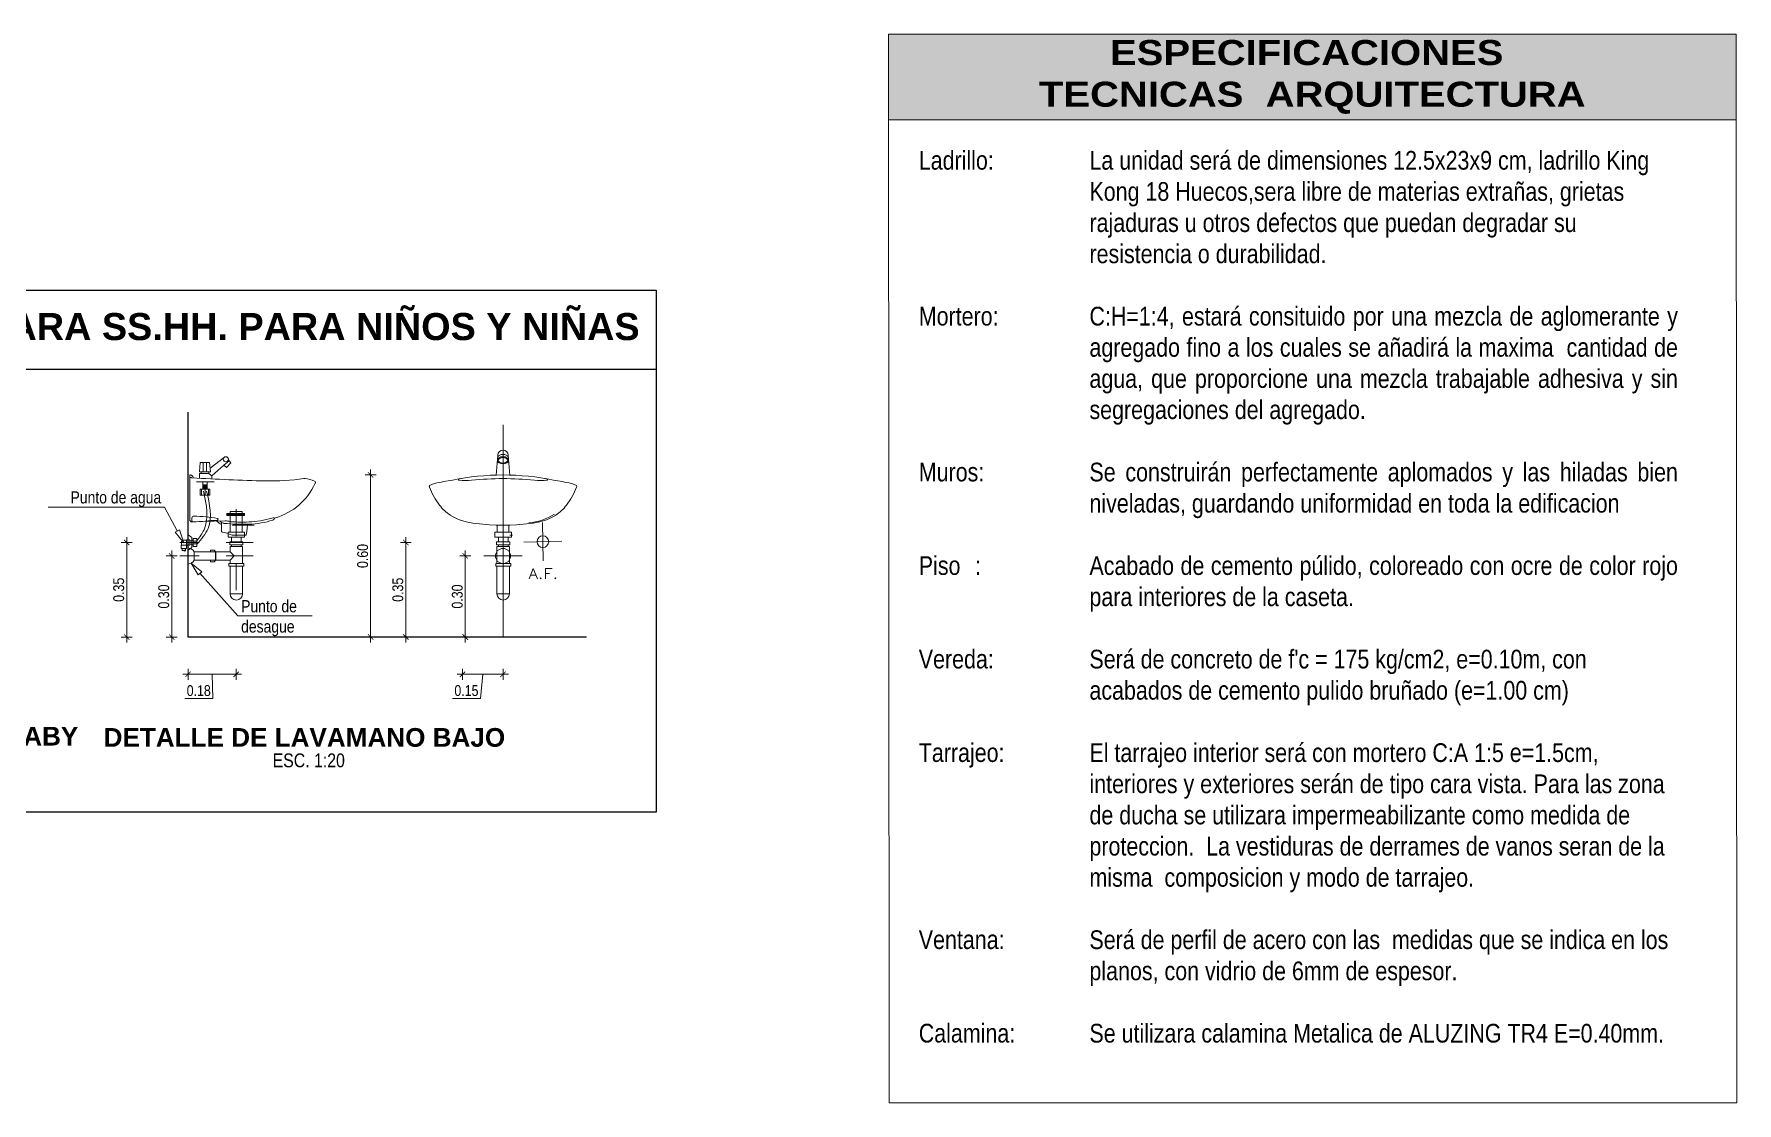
# Model space of a CAD drawing. Header units: metres. Extents: x 115.1 to 149.6, y 26.3 to 56.6.
# Drawn here: x 143.34 to 149.65, y 31.79 to 35.75 of the extents above; entities that cross this region are included whole.
import ezdxf
from ezdxf import colors
from ezdxf.entities.mleader import LeaderData, LeaderLine
from ezdxf.enums import TextEntityAlignment as Align
from ezdxf.math import Vec2, Vec3

# ---------------------------------------------------------------- set-up
doc = ezdxf.new("R2010")
doc.units = ezdxf.units.M
doc.linetypes.add('DASHED2', pattern=[0.375, 0.25, -0.125])
doc.layers.get('0').update_dxf_attribs({"color": 250})
doc.layers.get('Defpoints').update_dxf_attribs({"color": 30, "lineweight": 9})
for name, color, linetype, lineweight in [('-Acotado', 251, 'Continuous', 5), ('-Textos', 7, 'Continuous', 20), ('CASCO', 1, 'Continuous', 15), ('Membrete', 7, 'Continuous', 60), ('MURO', 10, 'Continuous', 60)]:
    doc.layers.add(name, color=color, linetype=linetype, lineweight=lineweight)
doc.layers.add('G-TEXTOS-TITULOS', color=174, linetype='Continuous')
doc.layers.add('TXT', color=164, linetype='Continuous')
doc.styles.add('-Arial Narrow', font='ARIALN.TTF')
doc.styles.add('25-TITULO', font='arialbd.ttf', dxfattribs={"height": 0.1})
doc.styles.add('ROMANS', font='romans.shx')
doc.dimstyles.new('Esc 1_20n', dxfattribs={"dimscale": 0.02, "dimtxt": 2, "dimasz": 1, "dimexe": 1, "dimexo": 1, "dimgap": 0.45, "dimtad": 1, "dimtoh": 1, "dimzin": 3, "dimdsep": 46, "dimtxsty": '-Arial Narrow', "dimblk": 'ARCHTICK', "dimcen": 1, "dimdle": 1, "dimclrd": 252, "dimclre": 252, "dimclrt": 252, "dimadec": 0, "dimazin": 0, "dimtfac": 1, "dimtix": 1, "dimtmove": 1, "dimatfit": 2, "dimldrblk": 'ARCHTICK', "dimfxl": 1, "dimfxlon": 1, "dimtolj": 2, "dimlwd": 5, "dimlwe": 5, "dimarcsym": 0})

# ---------------------------------------------------------------- blocks, each defined once
blk = doc.blocks.new('_ArchTick')
at = {"color": 0, "linetype": 'ByBlock', "const_width": 0.15}
blk.add_lwpolyline([(-0.5, -0.5), (0.5, 0.5)], dxfattribs=at)
blk = doc.blocks.new('*D340')
at = {"layer": '-Acotado', "color": 252, "lineweight": 5, "transparency": 16777216}
for p, q in [((143.7073, 33.8685), (143.6673, 33.8685)), ((143.6873, 33.4985), (143.6873, 33.8885)), ((143.7073, 33.5185), (143.6673, 33.5185))]:
    blk.add_line(p, q, dxfattribs=at)
at = {"layer": 'Defpoints', "color": 0, "transparency": 16777216}
for p in [(143.6873, 33.8685), (143.9147, 33.8685), (143.9082, 33.5185)]:
    blk.add_point(p, dxfattribs=at)
at = {"layer": '-Acotado', "color": 252, "lineweight": 5, "transparency": 16777216, "xscale": 0.02, "yscale": 0.02, "zscale": 0.02}
for p, rotation in [((143.6873, 33.8685), 90), ((143.6873, 33.5185), 270)]:
    blk.add_blockref('_ArchTick', p, dxfattribs=dict(at, rotation=rotation))
at = {"layer": '-Acotado', "color": 252, "transparency": 16777216, "insert": (143.6579, 33.6935), "char_height": 0.04, "attachment_point": 5, "rotation": 90, "style": '-Arial Narrow'}
blk.add_mtext('\\A2;0.35', dxfattribs=at)
blk = doc.blocks.new('*D341')
at = {"layer": '-Acotado', "color": 252, "lineweight": 5, "transparency": 16777216}
for p, q in [((143.8739, 33.8185), (143.8339, 33.8185)), ((143.8539, 33.4985), (143.8539, 33.8385)), ((143.8739, 33.5185), (143.8339, 33.5185))]:
    blk.add_line(p, q, dxfattribs=at)
at = {"layer": 'Defpoints', "color": 0, "transparency": 16777216}
for p in [(143.8539, 33.8185), (143.9147, 33.8185), (143.9147, 33.5185)]:
    blk.add_point(p, dxfattribs=at)
at = {"layer": '-Acotado', "color": 252, "lineweight": 5, "transparency": 16777216, "xscale": 0.02, "yscale": 0.02, "zscale": 0.02}
for p, rotation in [((143.8539, 33.8185), 90), ((143.8539, 33.5185), 270)]:
    blk.add_blockref('_ArchTick', p, dxfattribs=dict(at, rotation=rotation))
at = {"layer": '-Acotado', "color": 252, "transparency": 16777216, "insert": (143.8245, 33.6685), "char_height": 0.04, "attachment_point": 5, "rotation": 90, "style": '-Arial Narrow'}
blk.add_mtext('\\A2;0.30', dxfattribs=at)
blk = doc.blocks.new('*D342')
at = {"layer": '-Acotado', "color": 252, "lineweight": 5, "transparency": 16777216}
for p, q in [((144.6101, 34.1185), (144.5701, 34.1185)), ((144.5901, 33.4985), (144.5901, 34.1385)), ((144.6101, 33.5185), (144.5701, 33.5185))]:
    blk.add_line(p, q, dxfattribs=at)
at = {"layer": 'Defpoints', "color": 0, "transparency": 16777216}
for p in [(144.5901, 34.1185), (144.8236, 34.1185), (144.8236, 33.5185)]:
    blk.add_point(p, dxfattribs=at)
at = {"layer": '-Acotado', "color": 252, "lineweight": 5, "transparency": 16777216, "xscale": 0.02, "yscale": 0.02, "zscale": 0.02}
for p, rotation in [((144.5901, 34.1185), 90), ((144.5901, 33.5185), 270)]:
    blk.add_blockref('_ArchTick', p, dxfattribs=dict(at, rotation=rotation))
at = {"layer": '-Acotado', "color": 252, "transparency": 16777216, "insert": (144.5607, 33.8185), "char_height": 0.04, "attachment_point": 5, "rotation": 90, "style": '-Arial Narrow'}
blk.add_mtext('\\A2;0.60', dxfattribs=at)
blk = doc.blocks.new('*D343')
at = {"layer": '-Acotado', "color": 252, "lineweight": 5, "transparency": 16777216}
for p, q in [((144.7404, 33.8685), (144.7004, 33.8685)), ((144.7204, 33.4985), (144.7204, 33.8885)), ((144.7404, 33.5185), (144.7004, 33.5185))]:
    blk.add_line(p, q, dxfattribs=at)
at = {"layer": 'Defpoints', "color": 0, "transparency": 16777216}
for p in [(144.7204, 33.8685), (144.9085, 33.8685), (144.9301, 33.5185)]:
    blk.add_point(p, dxfattribs=at)
at = {"layer": '-Acotado', "color": 252, "lineweight": 5, "transparency": 16777216, "xscale": 0.02, "yscale": 0.02, "zscale": 0.02}
for p, rotation in [((144.7204, 33.8685), 90), ((144.7204, 33.5185), 270)]:
    blk.add_blockref('_ArchTick', p, dxfattribs=dict(at, rotation=rotation))
at = {"layer": '-Acotado', "color": 252, "transparency": 16777216, "insert": (144.6909, 33.6935), "char_height": 0.04, "attachment_point": 5, "rotation": 90, "style": '-Arial Narrow'}
blk.add_mtext('\\A2;0.35', dxfattribs=at)
blk = doc.blocks.new('*D344')
at = {"layer": '-Acotado', "color": 252, "lineweight": 5, "transparency": 16777216}
for p, q in [((145.1001, 33.3806), (144.9101, 33.3806)), ((144.9301, 33.4006), (144.9301, 33.3606)), ((145.0051, 33.3806), (144.9964, 33.2907)), ((145.0801, 33.4006), (145.0801, 33.3606)), ((144.9964, 33.2907), (144.893, 33.2907))]:
    blk.add_line(p, q, dxfattribs=at)
at = {"layer": 'Defpoints', "color": 0, "transparency": 16777216}
for p in [(144.9301, 33.5185), (145.0801, 33.5184), (144.9301, 33.3806)]:
    blk.add_point(p, dxfattribs=at)
at = {"layer": '-Acotado', "color": 252, "lineweight": 5, "transparency": 16777216, "xscale": 0.02, "yscale": 0.02, "zscale": 0.02, "rotation": 180}
blk.add_blockref('_ArchTick', (144.9301, 33.3806), dxfattribs=at)
at = {"layer": '-Acotado', "color": 252, "lineweight": 5, "transparency": 16777216, "xscale": 0.02, "yscale": 0.02, "zscale": 0.02}
blk.add_blockref('_ArchTick', (145.0801, 33.3806), dxfattribs=at)
at = {"layer": '-Acotado', "color": 252, "transparency": 16777216, "insert": (144.9447, 33.3201), "char_height": 0.04, "attachment_point": 5, "style": '-Arial Narrow'}
blk.add_mtext('\\A2;0.15', dxfattribs=at)
blk = doc.blocks.new('*D345')
at = {"layer": '-Acotado', "color": 252, "lineweight": 5, "transparency": 16777216}
for p, q in [((144.1124, 33.3806), (143.8946, 33.3806)), ((143.9146, 33.4006), (143.9146, 33.3606)), ((144.0035, 33.3806), (144.0056, 33.2905)), ((144.0924, 33.4006), (144.0924, 33.3606)), ((144.0056, 33.2905), (143.9023, 33.2905))]:
    blk.add_line(p, q, dxfattribs=at)
at = {"layer": 'Defpoints', "color": 0, "transparency": 16777216}
for p in [(143.9146, 33.5185), (144.0924, 33.5185), (143.9146, 33.3806)]:
    blk.add_point(p, dxfattribs=at)
at = {"layer": '-Acotado', "color": 252, "lineweight": 5, "transparency": 16777216, "xscale": 0.02, "yscale": 0.02, "zscale": 0.02, "rotation": 180}
blk.add_blockref('_ArchTick', (143.9146, 33.3806), dxfattribs=at)
at = {"layer": '-Acotado', "color": 252, "lineweight": 5, "transparency": 16777216, "xscale": 0.02, "yscale": 0.02, "zscale": 0.02}
blk.add_blockref('_ArchTick', (144.0924, 33.3806), dxfattribs=at)
at = {"layer": '-Acotado', "color": 252, "transparency": 16777216, "insert": (143.954, 33.32), "char_height": 0.04, "attachment_point": 5, "style": '-Arial Narrow'}
blk.add_mtext('\\A2;0.18', dxfattribs=at)
blk = doc.blocks.new('*D346')
at = {"layer": '-Acotado', "color": 252, "lineweight": 5, "transparency": 16777216}
for p, q in [((144.9604, 33.8185), (144.9204, 33.8185)), ((144.9404, 33.4985), (144.9404, 33.8385)), ((144.9604, 33.5185), (144.9204, 33.5185))]:
    blk.add_line(p, q, dxfattribs=at)
at = {"layer": 'Defpoints', "color": 0, "transparency": 16777216}
for p in [(144.9404, 33.8185), (145.0097, 33.8185), (145.0801, 33.5185)]:
    blk.add_point(p, dxfattribs=at)
at = {"layer": '-Acotado', "color": 252, "lineweight": 5, "transparency": 16777216, "xscale": 0.02, "yscale": 0.02, "zscale": 0.02}
for p, rotation in [((144.9404, 33.8185), 90), ((144.9404, 33.5185), 270)]:
    blk.add_blockref('_ArchTick', p, dxfattribs=dict(at, rotation=rotation))
at = {"layer": '-Acotado', "color": 252, "transparency": 16777216, "insert": (144.911, 33.6685), "char_height": 0.04, "attachment_point": 5, "rotation": 90, "style": '-Arial Narrow'}
blk.add_mtext('\\A2;0.30', dxfattribs=at)
blk = doc.blocks.new('_ClosedBlank')
at = {"color": 0, "linetype": 'ByBlock', "lineweight": -2}
for p, q in [((-1, 0.17), (0, 0)), ((-1, 0.17), (-1, -0.17)), ((0, 0), (-1, -0.17))]:
    blk.add_line(p, q, dxfattribs=at)

msp = doc.modelspace()

# ---------------------------------------------------------------- hatches: boundary and pattern name
at = {"layer": '-Textos'}
h = msp.add_hatch(color=144, dxfattribs=at)
h.dxf.hatch_style = 1
h.paths.add_polyline_path([(146.5065, 35.7501), (146.5065, 35.433), (149.6443, 35.4334), (149.6443, 35.7504)])

# ---------------------------------------------------------------- linework, layer by layer
at = {"layer": '-Textos', "lineweight": 13}
msp.add_line((149.6442, 35.4332), (146.5065, 35.4332), dxfattribs=at)
msp.add_lwpolyline([(146.5093, 31.794), (149.6471, 31.794), (149.6442, 35.7501), (146.5065, 35.7501)], close=True, dxfattribs=at)
for p, q in [((141.2232, 34.8023), (145.6467, 34.8023)), ((145.6467, 34.8023), (145.6467, 32.8708)), ((141.2232, 34.5106), (145.6467, 34.5106)), ((145.6467, 32.8708), (141.2232, 32.8708))]:
    msp.add_line(p, q)
at = {"layer": 'CASCO', "color": 250, "lineweight": 5}
for p, q in [((144.1212, 33.7805), (144.0653, 33.7805)), ((144.0701, 33.6785), (144.0701, 33.7805)), ((144.1161, 33.7805), (144.1161, 33.6785)), ((144.0701, 33.6785), (144.1161, 33.6785))]:
    msp.add_line(p, q, dxfattribs=at)
for centre, radius in [((145.0801, 33.8185), 0.028), ((145.2276, 33.8715), 0.0216)]:
    msp.add_circle(centre, radius, dxfattribs=at)
msp.add_arc((144.0931, 33.6785), 0.023, 180, 0, dxfattribs=at)
at = {"layer": 'Membrete', "linetype": 'DASHED2', "lineweight": 5, "ltscale": 10}
for p, q in [((145.0801, 33.5185), (145.0801, 34.304)), ((145.0097, 33.8185), (145.1505, 33.8185))]:
    msp.add_line(p, q, dxfattribs=at)
at = {"layer": 'Membrete', "lineweight": 5}
for p, q in [((143.9594, 34.1647), (143.9564, 34.1295)), ((143.9594, 34.1647), (143.994, 34.1647)), ((143.9701, 34.1647), (143.9701, 34.1295)), ((143.9832, 34.1647), (143.9832, 34.1295)), ((143.994, 34.1647), (143.997, 34.1295)), ((143.9957, 34.1439), (144.0493, 34.1846)), ((144.0665, 34.1713), (144.0472, 34.1544)), ((144.0729, 34.1628), (144.0562, 34.1466)), ((144.0625, 34.181), (144.0665, 34.1713)), ((144.0665, 34.1713), (144.0729, 34.1628)), ((145.0551, 34.1181), (145.0612, 34.1915)), ((145.1051, 34.1181), (145.099, 34.1915)), ((143.9207, 33.9528), (143.9207, 34.1165)), ((143.9316, 34.113), (143.9351, 34.1077)), ((143.9564, 34.1295), (143.997, 34.1295)), ((143.9567, 34.124), (143.9919, 34.1241)), ((143.9567, 34.124), (143.9567, 34.1062)), ((143.9625, 34.124), (143.9625, 34.1295)), ((143.9919, 34.1241), (143.9919, 34.1295)), ((143.9919, 34.1241), (144.0028, 34.1154)), ((144.0472, 34.1544), (144.0028, 34.1154)), ((144.0028, 34.1154), (144.0028, 34.1056)), ((144.0472, 34.1544), (144.0562, 34.1466)), ((143.9454, 34.0933), (144.0114, 34.0933)), ((143.9594, 34.0661), (143.995, 34.0661)), ((143.9594, 34.0439), (143.9594, 34.0661)), ((143.995, 34.0439), (143.9594, 34.0439)), ((143.9645, 34.0661), (143.9645, 34.0439)), ((143.9688, 34.0661), (143.9688, 34.0933)), ((143.9688, 34.0815), (143.9831, 34.0815)), ((143.9688, 34.0769), (143.9831, 34.0769)), ((143.9688, 34.0724), (143.9831, 34.0724)), ((143.9688, 34.0678), (143.9831, 34.0678)), ((143.9856, 34.0792), (143.9712, 34.0792)), ((143.9856, 34.0746), (143.9712, 34.0746)), ((143.9856, 34.0701), (143.9712, 34.0701)), ((143.9772, 34.0661), (143.9772, 34.0439)), ((143.9856, 34.0661), (143.9856, 34.0933)), ((143.9899, 34.0661), (143.9899, 34.0439)), ((143.995, 34.0661), (143.995, 34.0439)), ((144.0583, 33.976), (144.1233, 33.976)), ((144.0583, 33.969), (144.0583, 33.976)), ((144.0583, 33.9725), (144.1233, 33.9725)), ((144.0702, 33.9829), (144.1146, 33.9829)), ((144.0702, 33.976), (144.0702, 33.9829)), ((144.1146, 33.976), (144.0702, 33.976)), ((144.1146, 33.9829), (144.1146, 33.976)), ((144.1233, 33.976), (144.1233, 33.969)), ((143.9287, 33.9489), (143.9287, 33.9585)), ((143.9289, 33.9448), (144.0522, 33.9487)), ((144.0211, 33.9477), (144.0298, 33.94)), ((144.0371, 33.9435), (144.0332, 33.9468)), ((144.0376, 33.9082), (144.0376, 33.9412)), ((144.1233, 33.969), (144.0583, 33.969)), ((144.0703, 33.969), (144.0703, 33.9062)), ((144.0776, 33.9325), (144.1596, 33.9325)), ((144.1145, 33.969), (144.1145, 33.9062)), ((144.1299, 33.8972), (144.1317, 33.9095)), ((144.1317, 33.9095), (144.1335, 33.9223)), ((144.1335, 33.9223), (144.135, 33.9328)), ((145.058, 33.9329), (145.058, 33.9062)), ((145.1022, 33.9329), (145.1022, 33.9062)), ((143.8889, 33.846), (143.8889, 33.8587)), ((143.9211, 33.8587), (143.8889, 33.8587)), ((143.9085, 33.846), (143.8889, 33.846)), ((143.8897, 33.8685), (143.8897, 33.8587)), ((143.8923, 33.839), (143.8923, 33.846)), ((143.8987, 33.8774), (143.9085, 33.8774)), ((143.905, 33.846), (143.905, 33.839)), ((143.9211, 33.8783), (143.9085, 33.8783)), ((143.9085, 33.846), (143.9085, 33.8783)), ((143.9147, 33.897), (143.9281, 33.8865)), ((143.9147, 33.8399), (143.9281, 33.8505)), ((143.9147, 33.8481), (143.9147, 33.7889)), ((143.9211, 33.8783), (143.9211, 33.8587)), ((143.9281, 33.8749), (143.9211, 33.8749)), ((143.9211, 33.8621), (143.9281, 33.8621)), ((143.9281, 33.8865), (143.9281, 33.8505)), ((143.9281, 33.8769), (143.933, 33.8769)), ((143.9281, 33.86), (143.933, 33.86)), ((143.933, 33.883), (143.9472, 33.883)), ((143.933, 33.854), (143.933, 33.883)), ((143.9472, 33.8734), (143.933, 33.8734)), ((143.9472, 33.8636), (143.933, 33.8636)), ((143.9472, 33.854), (143.933, 33.854)), ((143.9472, 33.883), (143.9472, 33.854)), ((144.0576, 33.9036), (144.0431, 33.9065)), ((144.0576, 33.9036), (144.0776, 33.8955)), ((144.0625, 33.9062), (144.1238, 33.9062)), ((144.0625, 33.8878), (144.0625, 33.9062)), ((144.1238, 33.8878), (144.0625, 33.8878)), ((144.0675, 33.9062), (144.1188, 33.9062)), ((144.0688, 33.8712), (144.1173, 33.8712)), ((144.0688, 33.8602), (144.0688, 33.8712)), ((144.1173, 33.8602), (144.0688, 33.8602)), ((144.0701, 33.8341), (144.0701, 33.8542)), ((144.0701, 33.8542), (144.1161, 33.8542)), ((144.0752, 33.8878), (144.0752, 33.8712)), ((144.0752, 33.8602), (144.0752, 33.8542)), ((144.0752, 33.8542), (144.111, 33.8542)), ((144.0776, 33.8955), (144.0976, 33.8955)), ((144.0976, 33.8955), (144.1176, 33.8955)), ((144.111, 33.8712), (144.111, 33.8878)), ((144.111, 33.8542), (144.111, 33.8602)), ((144.1161, 33.8542), (144.1161, 33.7906)), ((144.1173, 33.8712), (144.1173, 33.8602)), ((144.1176, 33.8955), (144.1279, 33.8955)), ((144.1238, 33.9062), (144.1238, 33.8878)), ((145.0502, 33.9062), (145.1115, 33.9062)), ((145.0502, 33.8878), (145.0502, 33.9062)), ((145.1115, 33.8878), (145.0502, 33.8878)), ((145.0552, 33.9062), (145.1065, 33.9062)), ((145.0565, 33.8712), (145.105, 33.8712)), ((145.0565, 33.8602), (145.0565, 33.8712)), ((145.105, 33.8602), (145.0565, 33.8602)), ((145.0578, 33.8542), (145.1038, 33.8542)), ((145.0578, 33.8542), (145.0578, 33.7906)), ((145.0629, 33.8878), (145.0629, 33.8712)), ((145.0629, 33.8602), (145.0629, 33.8542)), ((145.0629, 33.8542), (145.0987, 33.8542)), ((145.0987, 33.8712), (145.0987, 33.8878)), ((145.0987, 33.8542), (145.0987, 33.8602)), ((145.1038, 33.8542), (145.1038, 33.7906)), ((145.105, 33.8712), (145.105, 33.8602)), ((145.1053, 33.8955), (145.1156, 33.8955)), ((145.1115, 33.9062), (145.1115, 33.8878)), ((144.0178, 33.8341), (143.937, 33.8341)), ((143.937, 33.8341), (143.937, 33.8029)), ((143.937, 33.8029), (144.0178, 33.8029)), ((143.9978, 33.8401), (144.011, 33.8401)), ((143.9978, 33.8341), (143.9978, 33.8401)), ((143.9978, 33.8029), (143.9978, 33.7969)), ((143.9978, 33.7969), (144.011, 33.7969)), ((144.0157, 33.8029), (144.0157, 33.8341)), ((144.0157, 33.8341), (144.0701, 33.8341)), ((144.0701, 33.8029), (144.0157, 33.8029)), ((144.0178, 33.8029), (144.0178, 33.8341)), ((144.0653, 33.7906), (144.1212, 33.7906)), ((144.0653, 33.7805), (144.0653, 33.7906)), ((144.0701, 33.8341), (144.0851, 33.8185)), ((144.0701, 33.8029), (144.0851, 33.8185)), ((144.0701, 33.7906), (144.0701, 33.8029)), ((144.1212, 33.7906), (144.1212, 33.7805)), ((145.053, 33.7906), (145.1089, 33.7906)), ((145.053, 33.7805), (145.053, 33.7906)), ((145.1089, 33.7906), (145.1089, 33.7805)), ((145.1089, 33.7805), (145.053, 33.7805)), ((145.0578, 33.6785), (145.0578, 33.7805)), ((145.1038, 33.7805), (145.1038, 33.6785)), ((145.0578, 33.6785), (145.1038, 33.6785))]:
    msp.add_line(p, q, dxfattribs=at)
at = {"layer": 'Membrete', "linetype": 'DASHED2', "lineweight": 5, "ltscale": 0.25}
for p, q in [((144.0924, 33.992), (144.0924, 33.6409)), ((144.1556, 33.8685), (143.8844, 33.8685)), ((144.1556, 33.8185), (143.8844, 33.8185))]:
    msp.add_line(p, q, dxfattribs=at)
at = {"layer": 'Membrete', "color": 8, "lineweight": 5, "ltscale": 0.02}
for p, q in [((145.2261, 33.942), (145.229, 33.8011)), ((145.298, 33.8729), (145.1571, 33.8701))]:
    msp.add_line(p, q, dxfattribs=at)
at = {"layer": 'Membrete', "lineweight": 5}
msp.add_circle((144.0542, 34.1766), 0.0094, dxfattribs=at)
for centre, radius, start, end in [((145.0801, 34.1915), 0.0189, 0, 180), ((143.9227, 34.1165), 0.002, 90, 180), ((143.9227, 34.1075), 0.002, 90, 180), ((143.9222, 34.1085), 0.01, 60.54595, 87.43788), ((143.9222, 34.0995), 0.01, 70.059, 87.43788), ((143.9308, 34.123), 0.015, 250.059, 266.26138), ((143.9208, 34.106), 0.0129, 33.06089, 60.54595), ((144.3197, 40.0752), 5.9799, 266.26138, 268.85946), ((144.2182, 34.9791), 0.8827, 268.85946, 278.15405), ((144.3457, 34.0955), 0.01, 79.63495, 102.85393), ((144.3418, 34.0205), 0.085, 61.41596, 86.17161), ((145.0007, 33.321), 0.7856, 97.84987, 102.75627), ((145.0801, 33.2071), 0.9114, 90, 101.81954), ((144.9163, 34.1008), 0.001, 121.31197, 173.21332), ((144.9168, 34.1007), 0.00148, 173.21332, 262.92337), ((144.9305, 34.0774), 0.0283, 97.65264, 121.31197), ((144.9427, 34.3097), 0.212, 262.92337, 275.74656), ((145.1032, 32.7147), 1.391, 90.95199, 95.74656), ((145.0801, 33.2071), 0.9114, 78.18046, 90), ((145.057, 32.7147), 1.391, 84.25344, 89.04801), ((145.2175, 34.3097), 0.212, 264.25344, 277.07663), ((145.2297, 34.0774), 0.0283, 58.68803, 82.34736), ((145.2434, 34.1007), 0.00148, 277.07663, 6.78668), ((145.2439, 34.1008), 0.001, 6.78668, 58.68803), ((145.1595, 33.321), 0.7856, 77.24373, 82.15013), ((144.1708, 34.1848), 0.235, 286.54237, 335.56716), ((144.3807, 34.0905), 0.005, 324.38839, 68.80539), ((144.8121, 34.0755), 0.005, 111.19461, 208.51945), ((145.0704, 34.1773), 0.2826, 201.62597, 217.18618), ((144.851, 34.0055), 0.085, 106.20621, 118.58404), ((145.0898, 34.1773), 0.2826, 322.81382, 338.37403), ((145.3092, 34.0055), 0.085, 61.41596, 73.79379), ((145.3481, 34.0755), 0.005, 331.48055, 68.80539), ((144.9648, 34.0971), 0.15, 217.18618, 237.92766), ((145.159, 34.144), 0.2034, 274.54342, 303.23569), ((145.1954, 34.0971), 0.15, 302.07234, 322.81382), ((143.9287, 33.9528), 0.008, 180, 271.82797), ((143.9367, 33.9585), 0.008, 90, 180), ((143.9327, 33.9489), 0.004, 180, 271.82797), ((143.8855, 35.2013), 1.2573, 272.1565, 276.27717), ((143.8988, 33.1789), 0.7885, 80.93373, 87.25005), ((144.0227, 33.9546), 0.00303, 275.39173, 82.00388), ((144.0497, 33.9625), 0.03, 228.48378, 246.2909), ((144.0492, 33.9584), 0.0191, 230.8381, 264.27376), ((144.0396, 33.9412), 0.002, 132.60507, 180), ((144.0491, 33.9359), 0.03, 247.40469, 258.44213), ((144.1138, 34.6025), 0.6665, 264.27376, 272.22358), ((144.0507, 33.8969), 0.0518, 77.54882, 88.28235), ((144.1032, 34.1348), 0.1918, 257.54882, 261.31893), ((144.1138, 34.6025), 0.6585, 266.55515, 272.22358), ((144.1392, 33.9322), 0.00428, 100.12524, 171.87319), ((144.1336, 34.2372), 0.2928, 271.14827, 288.155), ((144.1336, 34.2372), 0.3008, 271.14827, 288.36825), ((144.2226, 33.9505), 0.002, 352.81924, 0.75343), ((144.2292, 33.9446), 0.015, 76.04514, 106.93913), ((144.2252, 33.9597), 0.00859, 284.52532, 329.91013), ((144.2405, 33.9509), 0.00908, 108.10217, 149.91013), ((144.2348, 33.9671), 0.00811, 256.04514, 290.5648), ((144.9931, 34.1424), 0.2034, 237.92766, 266.61993), ((145.0801, 34.6627), 0.7301, 262.21028, 277.78972), ((145.1671, 34.1424), 0.2034, 273.38007, 302.07234), ((143.8987, 33.8685), 0.00898, 90, 180), ((143.9119, 33.819), 0.0293, 31.08005, 84.6614), ((144.1279, 33.8975), 0.002, 270, 351.87319), ((143.9119, 33.818), 0.0293, 275.3386, 328.91995), ((144.0078, 33.8327), 0.00806, 10.26405, 66.44245), ((144.0078, 33.8043), 0.00806, 293.55755, 349.73595), ((145.0808, 33.6785), 0.023, 180, 0)]:
    msp.add_arc(centre, radius, start, end, dxfattribs=at)
msp.add_ellipse((145.0801, 34.1726), major_axis=(0.0205, 0), ratio=0.652866, dxfattribs=at)
msp.add_ellipse((145.0801, 34.1814), major_axis=(0.0205, 0), ratio=0.652866, start_param=0.325007, end_param=2.816586, dxfattribs=at)
msp.add_open_spline([(145.0976, 34.1726), (145.0976, 34.1763), (145.0931, 34.1809), (145.0784, 34.1839), (145.0695, 34.1819), (145.0595, 34.1728), (145.0633, 34.1653), (145.0847, 34.1605), (145.0972, 34.1667), (145.0976, 34.1723), (145.0976, 34.1725), (145.0976, 34.1726)], degree=3, knots=[0, 0, 0, 0, 1.258713, 1.258713, 2.517425, 2.517425, 4.376784, 4.376784, 6.236143, 6.236143, 6.283185, 6.283185, 6.283185, 6.283185], dxfattribs=at)
for points in [[(143.9717, 34.0589), (143.9735, 33.9155), (143.9472, 33.8752)], [(143.9831, 34.0589), (143.9885, 33.9208), (143.9472, 33.8618)], [(143.8923, 33.839), (143.8992, 33.8395), (143.9028, 33.8406), (143.905, 33.839), (143.9012, 33.8368), (143.8962, 33.8388)]]:
    msp.add_spline(points, degree=3, dxfattribs=at)
at = {"layer": 'MURO', "color": 146, "lineweight": 30, "true_color": 0x105689}
for p, q in [((143.9147, 33.5185), (143.9147, 34.3504)), ((145.3895, 33.5185), (143.9147, 33.5185))]:
    msp.add_line(p, q, dxfattribs=at)

# ---------------------------------------------------------------- texts
at = {"layer": '-Textos', "style": '-Arial Narrow'}
msp.add_text('ESC. 1:20', height=0.05122, dxfattribs=at).set_placement((144.3611, 33.0621), align=Align.MIDDLE_CENTER)
for s, insert, char_height, width, attachment_point in [('{\\fArial Black|b0|i0|c0|p34;ESPECIFICACIONES  TECNICAS  ARQUITECTURA}', (148.0753, 35.5917), 0.092588, 2.023333, 5), ('\\pxl1;\\PLadrillo:\\P\\P\\P\\P\\PMortero:\\P\\P\\P\\P\\PMuros:\\P\\P\\PPiso^I:\\P\\P\\PVereda:\\P\\P\\PTarrajeo:\\P\\P\\P\\P\\P\\PVentana:\\P\\P\\PCalamina:\\P\\P\\P\\P\\P\\P\\P\\P\\P\\P\\P\\P ', (146.5497, 35.4332), 0.06922, 0.528088, 1), ("\\pxl1;\\PLa unidad será de dimensiones 12.5x23x9 cm, ladrillo King Kong 18 Huecos,sera libre de materias extrañas, grietas rajaduras u otros defectos que puedan degradar su resistencia o durabilidad.\\P\\P\\pqj;C:H=1:4, estará consituido por una mezcla de aglomerante y agregado fino a los cuales se añadirá la maxima  cantidad de agua, que proporcione una mezcla trabajable adhesiva y sin segregaciones del agregado.\\P\\pq*;\\P\\pqj;Se construirán perfectamente aplomados y las hiladas bien niveladas, guardando uniformidad en toda la edificacion\\P\\pq*;\\P\\pqj;Acabado de cemento púlido, coloreado con ocre de color rojo para interiores de la caseta.\\P\\pq*;\\PSerá de concreto de f'c = 175 kg/cm2, e=0.10m, con acabados de cemento pulido bruñado (e=1.00 cm)\\P\\PEl tarrajeo interior será con mortero C:A 1:5 e=1.5cm, interiores y exteriores serán de tipo cara vista. Para las zona de ducha se utilizara impermeabilizante como medida de proteccion.  La vestiduras de derrames de vanos seran de la misma  composicion y modo de tarrajeo.\\P\\PSerá de perfil de acero con las  medidas que se indica en los planos, con vidrio de 6mm de espesor.  \\P\\PSe utilizara calamina Metalica de ALUZING TR4 E=0.40mm. ", (147.1814, 35.4332), 0.0692247, 2.240477, 1)]:
    msp.add_mtext(s, dxfattribs=dict(at, insert=insert, char_height=char_height, width=width, attachment_point=attachment_point))
at = {"layer": 'G-TEXTOS-TITULOS', "color": 219, "true_color": 0x642165, "style": '25-TITULO'}
for s, height, p in [('DETALLE DE ACCESORIOS PARA SS.HH. PARA NIÑOS Y NIÑAS', 0.100174, (143.4245, 34.6677)), ('DETALLE DE INODORO TANQUE BAJO BABY', 0.069141, (142.4458, 33.1515)), ('DETALLE DE LAVAMANO BAJO', 0.069141, (144.345, 33.147))]:
    msp.add_text(s, height=height, dxfattribs=at).set_placement(p, align=Align.MIDDLE_CENTER)
at = {"layer": 'TXT', "lineweight": 5, "style": 'ROMANS', "width": 1.2}
msp.add_text('A.F.', height=0.03776, dxfattribs=at).set_placement((145.2291, 33.7345), align=Align.CENTER)

# ---------------------------------------------------------------- dimensions: what is measured, and where the dimension line sits
at = {"layer": '-Acotado'}
for base, p1, p2, picture, middle in [((144.5901, 34.1185), (144.8236, 33.5185), (144.8236, 34.1185), '*D342', (144.5607, 33.8185)), ((143.6873, 33.8685), (143.9082, 33.5185), (143.9147, 33.8685), '*D340', (143.6579, 33.6935)), ((144.7204, 33.8685), (144.9301, 33.5185), (144.9085, 33.8685), '*D343', (144.6909, 33.6935)), ((143.8539, 33.8185), (143.9147, 33.5185), (143.9147, 33.8185), '*D341', (143.8245, 33.6685)), ((144.9404, 33.8185), (145.0801, 33.5185), (145.0097, 33.8185), '*D346', (144.911, 33.6685))]:
    dim = msp.add_linear_dim(base=base, p1=p1, p2=p2, angle=90, dimstyle='Esc 1_20n', dxfattribs=at)
    dim.commit()
    dim.dimension.update_dxf_attribs({"geometry": picture, "text_midpoint": middle})
for base, p1, p2, picture, middle in [((143.9146, 33.3806), (144.0924, 33.5185), (143.9146, 33.5185), '*D345', (143.9966, 33.2905)), ((144.9301, 33.3806), (145.0801, 33.5184), (144.9301, 33.5185), '*D344', (144.9874, 33.2907))]:
    dim = msp.add_linear_dim(base=base, p1=p1, p2=p2, angle=180, dimstyle='Esc 1_20n', dxfattribs=at)
    dim.commit()
    dim.dimension.update_dxf_attribs({"geometry": picture, "text_midpoint": middle, "dimtype": 160})

# ---------------------------------------------------------------- leaders
at = {"layer": '-Acotado', "ltscale": 0.009}
ml = msp.add_multileader_mtext('Standard', dxfattribs=at)
ml.set_content('Punto de agua', color=7, style='-Arial Narrow')
ml.set_leader_properties(color=7, linetype='ByLayer', lineweight=0)
ml.set_arrow_properties(name='CLOSEDBLANK')
ml.build(insert=Vec2(0, 0))
ml.multileader.update_dxf_attribs({"has_dogleg": 0, "text_left_attachment_type": 6, "text_right_attachment_type": 6, "dogleg_length": 0, "arrow_head_size": 0.05, "scale": 0.025})
ctx = ml.context
ctx.base_point, ctx.scale, ctx.char_height, ctx.arrow_head_size, ctx.landing_gap_size, ctx.plane_origin = Vec3(143.4732, 33.9998), 0.025, 0.045, 0.05, 0.0125, Vec3(143.821, 33.7848)
ctx.left_attachment, ctx.right_attachment, ctx.text_align_type = 6, 6, 2
notes = []
notes.append((ctx, [(0, (1, 1, 0), (143.8274, 33.9998), (-1, 0), 0, [(0, [(143.8982, 33.8671)], 0, [])])]))
ctx.mtext.insert, ctx.mtext.alignment, ctx.mtext.flow_direction = Vec3(143.8149, 34.0581), 3, 5
ml = msp.add_multileader_mtext('Standard', dxfattribs=at)
ml.set_content('Punto de\\Pdesague', color=7, style='-Arial Narrow')
ml.set_leader_properties(color=7, linetype='ByLayer', lineweight=0)
ml.set_arrow_properties(name='CLOSEDBLANK')
ml.build(insert=Vec2(0, 0))
ml.multileader.update_dxf_attribs({"has_dogleg": 0, "text_left_attachment_type": 6, "text_right_attachment_type": 6, "dogleg_length": 0, "arrow_head_size": 0.05, "scale": 0.025})
ctx = ml.context
ctx.base_point, ctx.scale, ctx.char_height, ctx.arrow_head_size, ctx.landing_gap_size, ctx.plane_origin = Vec3(144.0983, 33.5968), 0.025, 0.045, 0.05, 0.0125, Vec3(144.317, 33.3818)
ctx.left_attachment, ctx.right_attachment = 6, 6
notes.append((ctx, [(1, (1, 1, 0), (144.0983, 33.5968), (1, 0), 0, [(0, [(143.9253, 33.7919)], 0, [])])]))
ctx.mtext.insert, ctx.mtext.flow_direction = Vec3(144.1108, 33.6551), 5
for ctx, leaders in notes:
    for number, flags, end, landing, length, lines in leaders:
        leader = LeaderData()
        leader.index, (leader.has_last_leader_line, leader.has_dogleg_vector, leader.attachment_direction) = number, flags
        leader.last_leader_point, leader.dogleg_vector, leader.dogleg_length = Vec3(end), Vec3(landing), length
        for number, points, colour, breaks in lines:
            line = LeaderLine()
            line.index, line.vertices, line.color, line.breaks = number, Vec3.list(points), colors.encode_raw_color(colour), breaks
            leader.lines.append(line)
        ctx.leaders.append(leader)

doc.saveas('drawing.dxf')
